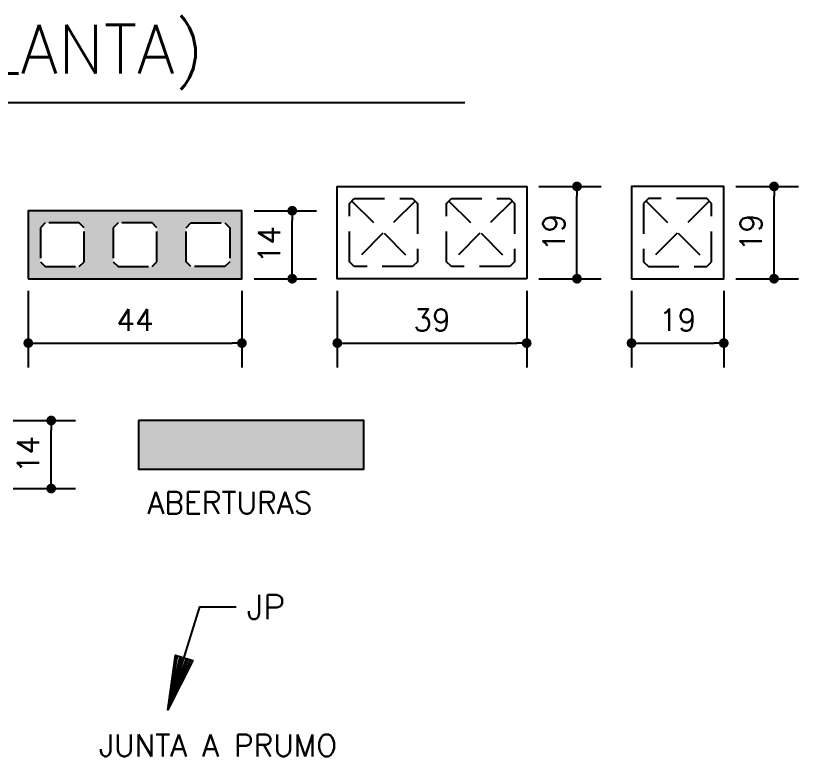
# Model space of a CAD drawing. Extents: x -14651 to 5271, y -4567 to 3191.
# Drawn here: x -10870.4 to -10548, y -1606.5 to -1301.4 of the extents above; entities that cross this region are included whole.
import ezdxf

# ---------------------------------------------------------------- set-up
doc = ezdxf.new("R2010")
doc.units = 0
doc.header["$LTSCALE"] = 25
doc.linetypes.add('DASHED2', pattern=[0.375, 0.25, -0.125])
for name, color, linetype in [('203', 1, 'DASHED2'), ('241', 2, 'Continuous'), ('250', 151, 'Continuous'), ('ABERTURAS', 53, 'Continuous'), ('COTA', 1, 'Continuous'), ('Linha_fina', 1, 'Continuous'), ('PENA_02', 2, 'Continuous'), ('Pena_4', 4, 'Continuous'), ('TEXTO', 3, 'Continuous')]:
    doc.layers.add(name, color=color, linetype=linetype)
doc.styles.add('COTA', font='romans.shx')
doc.styles.get("Standard").update_dxf_attribs({"font": 'romans.shx'})
doc.styles.add('TEXTO', font='romans.shx', dxfattribs={"height": 10})
doc.styles.add('Texto1', font='romans.shx', dxfattribs={"height": 9})
doc.styles.add('Texto3', font='romans.shx', dxfattribs={"height": 20})
doc.dimstyles.new('forma', dxfattribs={"dimscale": 5, "dimtxt": 1.8, "dimasz": 0.8, "dimexe": 2, "dimexo": 1, "dimgap": 1, "dimtad": 1, "dimdec": 1, "dimzin": 9, "dimtxsty": 'COTA', "dimblk1": 'DOT', "dimblk2": 'DOT', "dimsah": 1, "dimcen": 0, "dimdle": 1, "dimclrd": 256, "dimclre": 256, "dimclrt": 2, "dimadec": 0, "dimazin": 0, "dimtfac": 1, "dimtdec": 0, "dimtmove": 0, "dimatfit": 3, "dimfxl": 1, "dimtolj": 1, "dimtzin": 0, "dimarcsym": 0})

# ---------------------------------------------------------------- blocks, each defined once
blk = doc.blocks.new('_Dot')
at = {"color": 0, "linetype": 'ByBlock', "lineweight": -2}
blk.add_line((-0.5, 0), (-1, 0), dxfattribs=at)
at = {"color": 0, "linetype": 'ByBlock', "const_width": 0.5}
blk.add_lwpolyline([(-0.25, 0, 1), (0.25, 0, 1)], format="xyb", close=True, dxfattribs=at)
blk = doc.blocks.new('*D32')
at = {"layer": 'COTA', "lineweight": -2, "transparency": 16777216}
for p, q in [((-10737.88, -1414.71), (-10737.88, -1446.24)), ((-10659.88, -1414.71), (-10659.88, -1446.24)), ((-10733.88, -1436.24), (-10663.88, -1436.24))]:
    blk.add_line(p, q, dxfattribs=at)
at = {"layer": 'Defpoints', "color": 0, "transparency": 16777216}
for p in [(-10737.88, -1409.71), (-10659.88, -1409.71), (-10659.88, -1436.24)]:
    blk.add_point(p, dxfattribs=at)
at = {"layer": 'COTA', "lineweight": -2, "transparency": 16777216, "xscale": 4, "yscale": 4, "zscale": 4, "rotation": 180}
blk.add_blockref('_Dot', (-10737.88, -1436.24), dxfattribs=at)
at = {"layer": 'COTA', "lineweight": -2, "transparency": 16777216, "xscale": 4, "yscale": 4, "zscale": 4}
blk.add_blockref('_Dot', (-10659.88, -1436.24), dxfattribs=at)
at = {"layer": 'COTA', "color": 2, "transparency": 16777216, "insert": (-10698.88, -1426.74), "char_height": 9, "attachment_point": 5, "style": 'COTA'}
blk.add_mtext('\\A1;39 ', dxfattribs=at)
blk = doc.blocks.new('*D33')
at = {"layer": 'COTA', "lineweight": -2, "transparency": 16777216}
for p, q in [((-10871.45, -1468.13), (-10845.73, -1468.13)), ((-10855.73, -1492.13), (-10855.73, -1472.13)), ((-10871.45, -1496.13), (-10845.73, -1496.13))]:
    blk.add_line(p, q, dxfattribs=at)
at = {"layer": 'Defpoints', "color": 0, "transparency": 16777216}
for p in [(-10876.45, -1468.13), (-10855.73, -1468.13), (-10876.45, -1496.13)]:
    blk.add_point(p, dxfattribs=at)
at = {"layer": 'COTA', "lineweight": -2, "transparency": 16777216, "xscale": 4, "yscale": 4, "zscale": 4}
for p, rotation in [((-10855.73, -1468.13), 90), ((-10855.73, -1496.13), 270)]:
    blk.add_blockref('_Dot', p, dxfattribs=dict(at, rotation=rotation))
at = {"layer": 'COTA', "color": 2, "transparency": 16777216, "insert": (-10865.23, -1482.13), "char_height": 9, "attachment_point": 5, "rotation": 90, "style": 'COTA'}
blk.add_mtext('\\A1;14 ', dxfattribs=at)
blk = doc.blocks.new('*D34')
at = {"layer": 'COTA', "lineweight": -2, "transparency": 16777216}
for p, q in [((-10573.69, -1371.71), (-10547.97, -1371.71)), ((-10557.97, -1405.71), (-10557.97, -1375.71)), ((-10573.69, -1409.71), (-10547.97, -1409.71))]:
    blk.add_line(p, q, dxfattribs=at)
at = {"layer": 'Defpoints', "color": 0, "transparency": 16777216}
for p in [(-10578.69, -1371.71), (-10557.97, -1371.71), (-10578.69, -1409.71)]:
    blk.add_point(p, dxfattribs=at)
at = {"layer": 'COTA', "lineweight": -2, "transparency": 16777216, "xscale": 4, "yscale": 4, "zscale": 4}
for p, rotation in [((-10557.97, -1371.71), 90), ((-10557.97, -1409.71), 270)]:
    blk.add_blockref('_Dot', p, dxfattribs=dict(at, rotation=rotation))
at = {"layer": 'COTA', "color": 2, "transparency": 16777216, "insert": (-10567.47, -1390.71), "char_height": 9, "attachment_point": 5, "rotation": 90, "style": 'COTA'}
blk.add_mtext('\\A1;19 ', dxfattribs=at)
blk = doc.blocks.new('*D35')
at = {"layer": 'COTA', "lineweight": -2, "transparency": 16777216}
for p, q in [((-10654.88, -1371.71), (-10629.16, -1371.71)), ((-10639.16, -1405.71), (-10639.16, -1375.71)), ((-10654.88, -1409.71), (-10629.16, -1409.71))]:
    blk.add_line(p, q, dxfattribs=at)
at = {"layer": 'Defpoints', "color": 0, "transparency": 16777216}
for p in [(-10659.88, -1371.71), (-10639.16, -1371.71), (-10659.88, -1409.71)]:
    blk.add_point(p, dxfattribs=at)
at = {"layer": 'COTA', "lineweight": -2, "transparency": 16777216, "xscale": 4, "yscale": 4, "zscale": 4}
for p, rotation in [((-10639.16, -1371.71), 90), ((-10639.16, -1409.71), 270)]:
    blk.add_blockref('_Dot', p, dxfattribs=dict(at, rotation=rotation))
at = {"layer": 'COTA', "color": 2, "transparency": 16777216, "insert": (-10648.66, -1390.71), "char_height": 9, "attachment_point": 5, "rotation": 90, "style": 'COTA'}
blk.add_mtext('\\A1;19 ', dxfattribs=at)
blk = doc.blocks.new('P2020')
blk.add_lwpolyline([(-9.5, -9.5), (9.5, -9.5), (9.5, 9.5), (-9.5, 9.5), (-9.5, -9.5)])
at = {"color": 1, "linetype": 'DASHED2'}
blk.add_lwpolyline([(-7, -6), (-6, -7), (6, -7), (7, -6), (7, 6), (6, 7), (-6, 7), (-7, 6), (-7, -6)], dxfattribs=at)
at = {"layer": '203', "color": 253}
for p, q in [((-6.5, 6.5), (6.5, -6.5)), ((6.5, 6.5), (-6.5, -6.5))]:
    blk.add_line(p, q, dxfattribs=at)
blk = doc.blocks.new('P4020')
blk.add_lwpolyline([(-19.5, -9.5), (19.5, -9.5), (19.5, 9.5), (-19.5, 9.5), (-19.5, -9.5)])
at = {"color": 1, "linetype": 'DASHED2'}
for points in [[(-17, -6), (-16, -7), (-4, -7), (-3, -6), (-3, 6), (-4, 7), (-16, 7), (-17, 6), (-17, -6)], [(3, -6), (4, -7), (16, -7), (17, -6), (17, 6), (16, 7), (4, 7), (3, 6), (3, -6)]]:
    blk.add_lwpolyline(points, dxfattribs=at)
at = {"layer": '203', "color": 253}
for p, q in [((-16.5, 6.5), (-3.5, -6.5)), ((-3.5, 6.5), (-16.5, -6.5)), ((16.5, 6.5), (3.5, -6.5)), ((3.5, 6.5), (16.5, -6.5))]:
    blk.add_line(p, q, dxfattribs=at)
blk = doc.blocks.new('*D38')
at = {"layer": 'COTA', "lineweight": -2, "transparency": 16777216}
for p, q in [((-10772.18, -1381.71), (-10746.46, -1381.71)), ((-10756.46, -1405.71), (-10756.46, -1385.71)), ((-10772.18, -1409.71), (-10746.46, -1409.71))]:
    blk.add_line(p, q, dxfattribs=at)
at = {"layer": 'Defpoints', "color": 0, "transparency": 16777216}
for p in [(-10777.18, -1381.71), (-10756.46, -1381.71), (-10777.18, -1409.71)]:
    blk.add_point(p, dxfattribs=at)
at = {"layer": 'COTA', "lineweight": -2, "transparency": 16777216, "xscale": 4, "yscale": 4, "zscale": 4}
for p, rotation in [((-10756.46, -1381.71), 90), ((-10756.46, -1409.71), 270)]:
    blk.add_blockref('_Dot', p, dxfattribs=dict(at, rotation=rotation))
at = {"layer": 'COTA', "color": 2, "transparency": 16777216, "insert": (-10765.96, -1395.71), "char_height": 9, "attachment_point": 5, "rotation": 90, "style": 'COTA'}
blk.add_mtext('\\A1;14 ', dxfattribs=at)
blk = doc.blocks.new('P4415')
at = {"layer": '250'}
h = blk.add_hatch(color=256, dxfattribs=at)
h.paths.add_polyline_path([(22, 7), (-22, 7), (-22, -7), (22, -7)])
h.paths.add_polyline_path([(10.5, 3.5), (11.5, 4.5), (18.5, 4.5), (19.5, 3.5), (19.5, -3.5), (18.5, -4.5), (11.5, -4.5), (10.5, -3.5)], flags=16)
h.paths.add_polyline_path([(4.5, -3.5), (3.5, -4.5), (-3.5, -4.5), (-4.5, -3.5), (-4.5, 3.5), (-3.5, 4.5), (3.5, 4.5), (4.5, 3.5)], flags=16)
h.paths.add_polyline_path([(-10.5, -3.5), (-11.5, -4.5), (-18.5, -4.5), (-19.5, -3.5), (-19.5, 3.5), (-18.5, 4.5), (-11.5, 4.5), (-10.5, 3.5)], flags=16)
blk.add_lwpolyline([(-22, -7), (22, -7), (22, 7), (-22, 7), (-22, -7)])
at = {"color": 1, "linetype": 'DASHED2'}
for points in [[(-19.5, -3.5), (-18.5, -4.5), (-11.5, -4.5), (-10.5, -3.5), (-10.5, 3.5), (-11.5, 4.5), (-18.5, 4.5), (-19.5, 3.5), (-19.5, -3.5)], [(-4.5, -3.5), (-3.5, -4.5), (3.5, -4.5), (4.5, -3.5), (4.5, 3.5), (3.5, 4.5), (-3.5, 4.5), (-4.5, 3.5), (-4.5, -3.5)], [(19.5, -3.5), (18.5, -4.5), (11.5, -4.5), (10.5, -3.5), (10.5, 3.5), (11.5, 4.5), (18.5, 4.5), (19.5, 3.5), (19.5, -3.5)]]:
    blk.add_lwpolyline(points, dxfattribs=at)
blk = doc.blocks.new('*D49')
at = {"layer": 'COTA', "lineweight": -2, "transparency": 16777216}
for p, q in [((-10865.18, -1414.71), (-10865.18, -1446.24)), ((-10777.18, -1414.71), (-10777.18, -1446.24)), ((-10861.18, -1436.24), (-10781.18, -1436.24))]:
    blk.add_line(p, q, dxfattribs=at)
at = {"layer": 'Defpoints', "color": 0, "transparency": 16777216}
for p in [(-10865.18, -1409.71), (-10777.18, -1409.71), (-10777.18, -1436.24)]:
    blk.add_point(p, dxfattribs=at)
at = {"layer": 'COTA', "lineweight": -2, "transparency": 16777216, "xscale": 4, "yscale": 4, "zscale": 4, "rotation": 180}
blk.add_blockref('_Dot', (-10865.18, -1436.24), dxfattribs=at)
at = {"layer": 'COTA', "lineweight": -2, "transparency": 16777216, "xscale": 4, "yscale": 4, "zscale": 4}
blk.add_blockref('_Dot', (-10777.18, -1436.24), dxfattribs=at)
at = {"layer": 'COTA', "color": 2, "transparency": 16777216, "insert": (-10821.18, -1426.74), "char_height": 9, "attachment_point": 5, "style": 'COTA'}
blk.add_mtext('\\A1;44 ', dxfattribs=at)
blk = doc.blocks.new('*D53')
at = {"layer": 'COTA', "lineweight": -2, "transparency": 16777216}
for p, q in [((-10616.69, -1414.71), (-10616.69, -1446.24)), ((-10578.69, -1414.71), (-10578.69, -1446.24)), ((-10612.69, -1436.24), (-10582.69, -1436.24))]:
    blk.add_line(p, q, dxfattribs=at)
at = {"layer": 'Defpoints', "color": 0, "transparency": 16777216}
for p in [(-10616.69, -1409.71), (-10578.69, -1409.71), (-10578.69, -1436.24)]:
    blk.add_point(p, dxfattribs=at)
at = {"layer": 'COTA', "lineweight": -2, "transparency": 16777216, "xscale": 4, "yscale": 4, "zscale": 4, "rotation": 180}
blk.add_blockref('_Dot', (-10616.69, -1436.24), dxfattribs=at)
at = {"layer": 'COTA', "lineweight": -2, "transparency": 16777216, "xscale": 4, "yscale": 4, "zscale": 4}
blk.add_blockref('_Dot', (-10578.69, -1436.24), dxfattribs=at)
at = {"layer": 'COTA', "color": 2, "transparency": 16777216, "insert": (-10597.69, -1426.74), "char_height": 9, "attachment_point": 5, "style": 'COTA'}
blk.add_mtext('\\A1;19 ', dxfattribs=at)

msp = doc.modelspace()

# ---------------------------------------------------------------- hatches: boundary and pattern name
at = {"layer": 'ABERTURAS'}
msp.add_hatch(color=256, dxfattribs=at).paths.add_polyline_path([(-10819.73, -1468.13), (-10819.73, -1488.13), (-10726.98, -1488.13), (-10726.98, -1468.13)])

# ---------------------------------------------------------------- linework, layer by layer
msp.add_lwpolyline([(-10819.73, -1468.13), (-10819.73, -1488.13), (-10726.98, -1488.13), (-10726.98, -1468.13)], close=True, dxfattribs=at)
at = {"layer": 'Linha_fina'}
for points in [[(-10800.12, -1566.15), (-10807.67, -1587.36), (-10799.23, -1566.42), (-10798.33, -1566.7), (-10807.67, -1587.36), (-10794.51, -1544.82), (-10779.51, -1544.82)], [(-10807.67, -1587.36), (-10804.6, -1564.76), (-10797.44, -1566.98), (-10807.67, -1587.36), (-10803.7, -1565.04), (-10802.81, -1565.32), (-10807.67, -1587.36), (-10801.91, -1565.59)]]:
    msp.add_lwpolyline(points, dxfattribs=at)
at = {"layer": 'Pena_4'}
msp.add_line((-11240.92, -1337.16), (-10685.34, -1337.16), dxfattribs=at)

# ---------------------------------------------------------------- block references
at = {"layer": '241', "ltscale": 3, "xscale": -2, "yscale": 2, "zscale": 2, "rotation": 1.231348942809518e-06}
msp.add_blockref('P4020', (-10698.88, -1390.71), dxfattribs=at)
at = {"layer": '241', "ltscale": 3, "xscale": 2, "yscale": 2, "zscale": 2}
msp.add_blockref('P2020', (-10597.69, -1390.71), dxfattribs=at)
at = {"layer": '241', "linetype": 'Continuous', "xscale": 2, "yscale": 2, "zscale": 4}
msp.add_blockref('P4415', (-10821.18, -1395.71), dxfattribs=at)

# ---------------------------------------------------------------- texts
at = {"layer": 'PENA_02', "linetype": 'Continuous'}
msp.add_text('ABERTURAS', height=9, dxfattribs=at).set_placement((-10816.06, -1506.51))
at = {"layer": 'TEXTO', "color": 4, "style": 'Texto3'}
msp.add_text('LEGENDA DOS BLOCOS (PLANTA)', height=20, dxfattribs=at).set_placement((-11230.92, -1325.16))
at = {"layer": 'TEXTO', "style": 'TEXTO'}
msp.add_text('JP', height=10, dxfattribs=at).set_placement((-10775.21, -1549.97))
at = {"layer": 'TEXTO', "color": 2, "style": 'Texto1'}
msp.add_text('JUNTA A PRUMO', height=9, dxfattribs=at).set_placement((-10836.01, -1606.45))

# ---------------------------------------------------------------- dimensions: what is measured, and where the dimension line sits
at = {"layer": 'COTA'}
for base, p1, p2, picture, middle in [((-10639.16, -1371.71), (-10659.88, -1409.71), (-10659.88, -1371.71), '*D35', (-10648.66, -1390.71)), ((-10557.97, -1371.71), (-10578.69, -1409.71), (-10578.69, -1371.71), '*D34', (-10567.47, -1390.71)), ((-10756.46, -1381.71), (-10777.18, -1409.71), (-10777.18, -1381.71), '*D38', (-10765.96, -1395.71)), ((-10855.73, -1468.13), (-10876.45, -1496.13), (-10876.45, -1468.13), '*D33', (-10865.23, -1482.13))]:
    dim = msp.add_linear_dim(base=base, p1=p1, p2=p2, angle=90, dimstyle='forma', override={"dimscale": 5, "dimlfac": 0.5, "dimpost": ' '}, dxfattribs=at)
    dim.commit()
    dim.dimension.update_dxf_attribs({"geometry": picture, "text_midpoint": middle})
for base, p1, p2, picture, middle in [((-10777.18, -1436.24), (-10865.18, -1409.71), (-10777.18, -1409.71), '*D49', (-10821.18, -1426.74)), ((-10659.88, -1436.24), (-10737.88, -1409.71), (-10659.88, -1409.71), '*D32', (-10698.88, -1426.74)), ((-10578.69, -1436.24), (-10616.69, -1409.71), (-10578.69, -1409.71), '*D53', (-10597.69, -1426.74))]:
    dim = msp.add_linear_dim(base=base, p1=p1, p2=p2, dimstyle='forma', override={"dimscale": 5, "dimlfac": 0.5, "dimpost": ' '}, dxfattribs=at)
    dim.commit()
    dim.dimension.update_dxf_attribs({"geometry": picture, "text_midpoint": middle})

doc.saveas('drawing.dxf')
